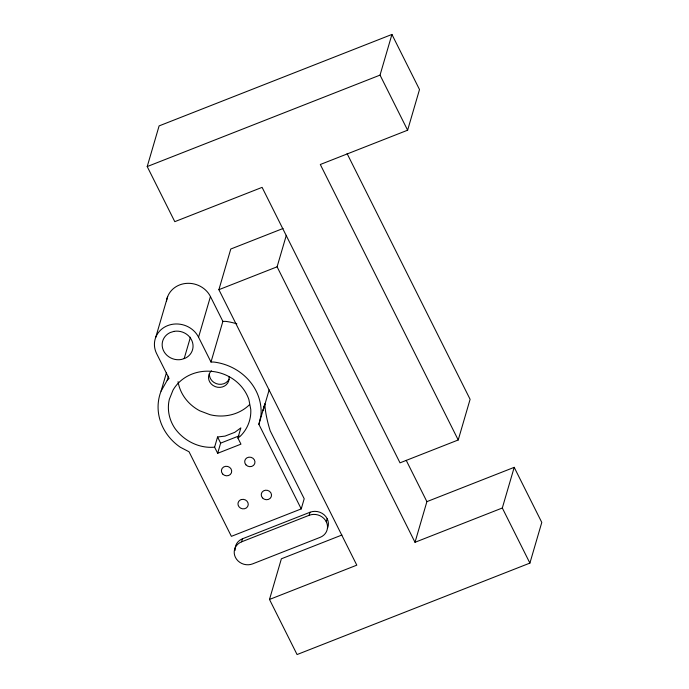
<?xml version="1.0" encoding="UTF-8"?>
<svg xmlns="http://www.w3.org/2000/svg" width="689" height="689" viewBox="0 0 689 689"><rect width="100%" height="100%" fill="white"/><g stroke="black" fill="none" stroke-linecap="round" stroke-linejoin="round"><path stroke-width="1.03" d="M258.892 424.338L260.959 415.553A51.873 47.352 16.3 0 0 213.771 362.035L210.989 362.035L198.561 337.214A23.34 21.307 16.3 0 0 167.677 325.604A23.34 21.307 16.3 0 0 156.653 353.672L169.081 378.502L167.203 380.328L161.071 391.119A51.873 47.352 16.3 0 0 180.303 447.23L189.044 451.777L231.383 536.343L301.231 508.913L304.202 498.75L270.183 430.789A50.874 13.435 68.6 0 1 265.11 407.733L264.834 404.012L258.892 424.338L301.231 508.913M262.957 410.67L264.834 404.012M147.213 166.566L159.099 125.906L391.929 34.45L419.506 89.544L407.621 130.204L320.307 164.499L458.219 439.978L400.008 462.844L262.104 187.365L174.791 221.66L147.213 166.566L380.035 75.11L391.929 34.45M155.766 337.24L167.651 296.58M161.071 391.119L166.419 372.827M167.203 380.328L168.392 376.263M184.178 358.581L190.422 337.24M198.561 337.214L210.446 296.554A23.34 21.307 16.3 0 0 185.823 283.437A23.34 21.307 16.3 0 0 166.488 301.076M514.209 467.34L502.315 508L415.011 542.295L426.896 501.635L514.209 467.34L541.787 522.434L529.901 563.094L297.071 654.55L269.494 599.456L356.799 565.161L218.895 289.681L230.781 249.022L283.067 228.481M210.989 362.035L222.874 321.384L210.446 296.554M214.598 447.161L217.569 436.99L225.045 436.103L234.785 432.322L240.857 427.869L237.886 438.032L240.952 444.147L217.664 453.293L214.598 447.161C199.233 448.634 183.748 440.814 174.877 428.325A41.495 37.878 16.3 0 1 169.339 399.336L172.999 390.146A41.495 37.878 16.3 0 1 213.116 371.517A41.495 37.878 16.3 0 1 248.893 399.603L250.779 409.49A41.495 37.878 16.3 0 1 240.048 436.447L237.886 438.032M217.664 453.293L220.635 443.13L217.569 436.99M415.011 542.295L277.099 266.815L286.314 235.311M263.284 409.972L269.141 389.931M327.18 518.705L326.285 521.754A12.97 11.834 16.3 0 1 320.161 537.342L252.613 563.878A12.97 11.834 16.3 0 1 235.449 557.435A12.97 11.834 16.3 0 1 241.581 541.838L242.468 538.789L310.024 512.254A12.97 11.834 16.3 0 1 324.183 514.838A12.97 11.834 16.3 0 1 327.671 527.834M269.494 599.456L281.379 558.796L341.908 535.026M241.581 541.838L309.128 515.303L310.024 512.254M458.219 439.978L470.105 399.319L347.092 153.595M218.895 289.681L277.099 266.815M220.635 443.13L239.066 435.887M222.874 321.384L225.665 321.375A51.873 47.352 16.3 0 1 236.861 323.899M380.035 75.11L407.621 130.204M502.315 508L529.901 563.094M406.234 460.364L426.896 501.635M309.128 515.303A12.97 11.834 16.3 0 1 326.285 521.754M235.156 550.339A12.97 11.834 16.3 0 1 242.468 538.789M229.075 379.191A10.378 9.474 16.3 0 1 216.243 383.618L213.848 382.369A10.378 9.474 16.3 0 1 209.43 373.559M249.263 404.934A41.495 37.878 16.3 0 1 209.964 414.683L199.844 410.833A41.495 37.878 16.3 0 1 178.055 381.689M228.955 376.59A10.378 9.474 16.3 0 1 215.347 386.667L212.953 385.418A10.378 9.474 16.3 0 1 211.48 370.811M241.4 499.525L240.194 500.033A5.185 4.737 16.3 0 0 240.47 508.086A5.185 4.737 16.3 0 0 248.229 504.804A5.185 4.737 16.3 0 0 241.4 499.525M173.878 331.392L170.123 332.589A15.563 14.202 16.3 0 0 163.215 350.012A15.563 14.202 16.3 0 0 181.328 359.486L185.083 358.297A15.563 14.202 16.3 0 0 191.99 340.866A15.563 14.202 16.3 0 0 173.878 331.392M245.904 464.808A5.185 4.737 16.3 0 0 254.689 463.723A5.185 4.737 16.3 0 0 248.91 457.169A5.185 4.737 16.3 0 0 245.904 464.808M222.625 473.954A5.185 4.737 16.3 0 0 231.409 472.869A5.185 4.737 16.3 0 0 225.63 466.315A5.185 4.737 16.3 0 0 222.625 473.954M262.457 497.863A5.185 4.737 16.3 0 0 271.233 496.778A5.185 4.737 16.3 0 0 265.454 490.224A5.185 4.737 16.3 0 0 262.457 497.863"/></g></svg>
